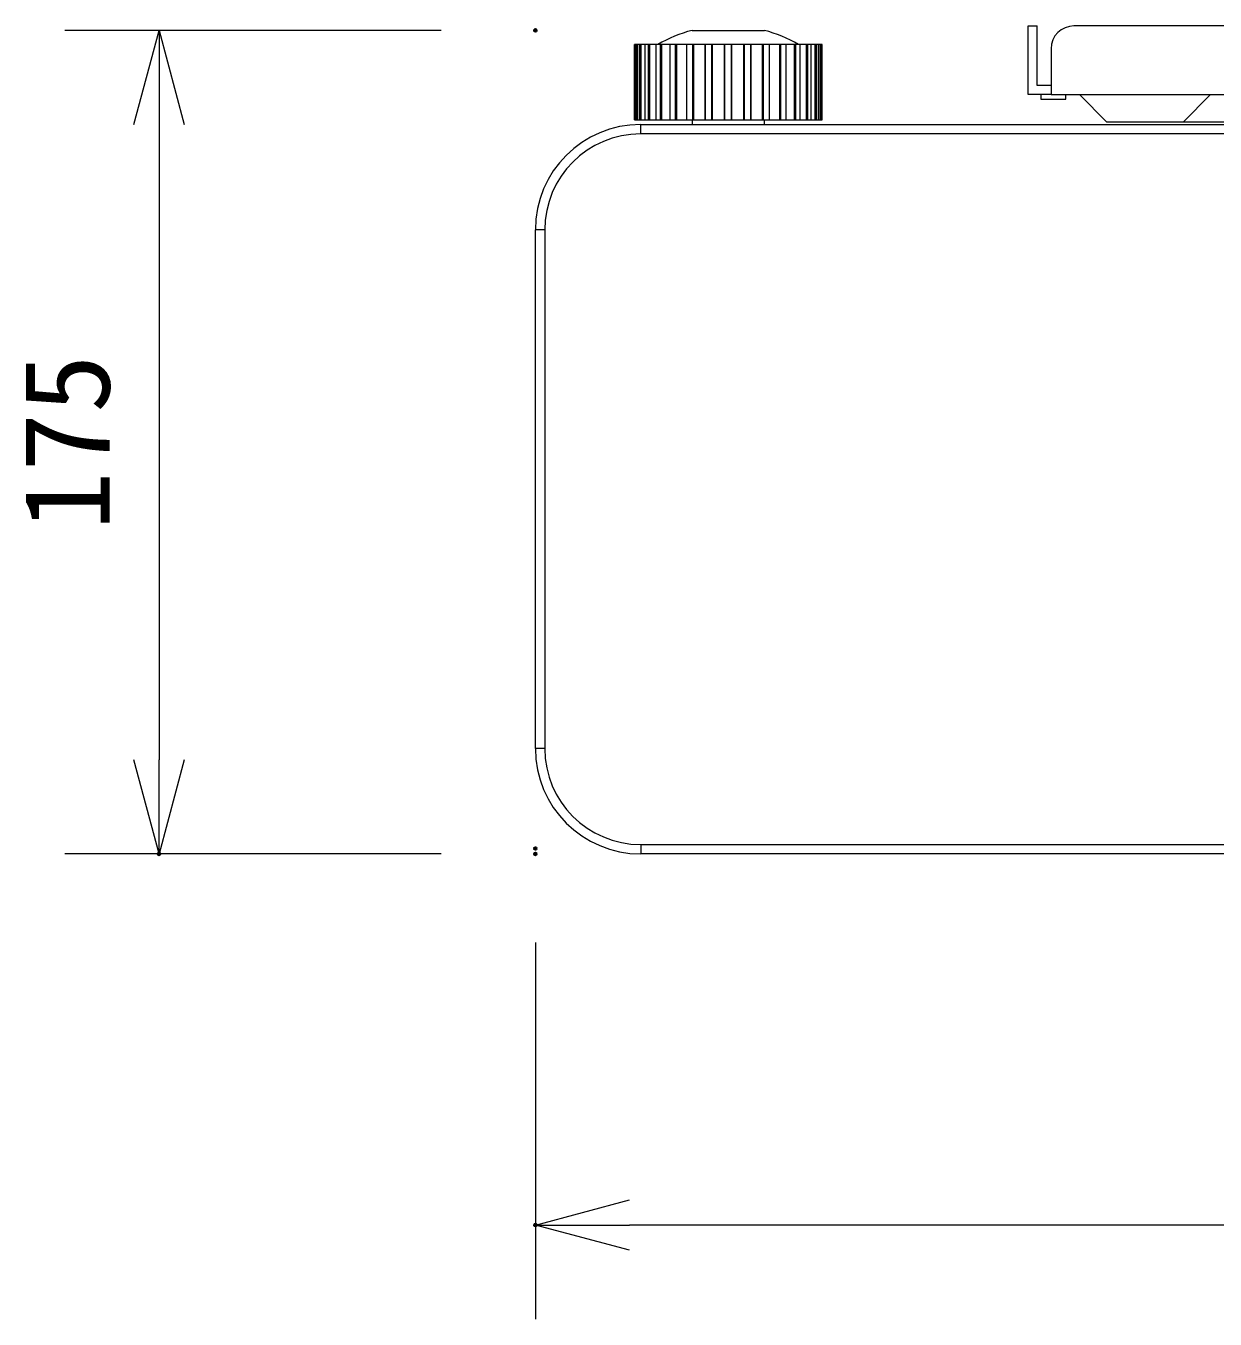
# Model space of a CAD drawing. Units: millimetres, scale not verified. Extents: x -63 to 62, y -57 to 57.
# Drawn here: x -61.35 to -36.07, y -10.38 to 17.1 of the extents above; entities that cross this region are included whole.
import ezdxf
from ezdxf.enums import TextEntityAlignment as Align

# ---------------------------------------------------------------- set-up
doc = ezdxf.new("R2010")
doc.units = ezdxf.units.MM
doc.header["$LTSCALE"] = 0.125
doc.header["$PDMODE"] = 32
doc.header["$PDSIZE"] = 0.0625
for name, color, linetype, lineweight in [('0-0_0', 7, 'Continuous', 18), ('0-4_GAIKEI', 7, 'Continuous', 18), ('0-5_SUNPO', 7, 'Continuous', 18), ('0-7_S1', 1, 'Continuous', 18)]:
    doc.layers.add(name, color=color, linetype=linetype, lineweight=lineweight)
doc.layers.add('0-1_DEFPOINTS', color=7, linetype='Continuous')
doc.styles.add('ＭＳ ゴシック', font='')
doc.styles.get('ＭＳ ゴシック').set_extended_font_data('MS Gothic')

# ---------------------------------------------------------------- blocks, each defined once
blk = doc.blocks.new('_OPEN30')
at = {"layer": '0-0_0'}
blk.add_line((0, 0), (-1, 0), dxfattribs=at)
blk.add_lwpolyline([(-1, 0.26795), (0, 0), (-1, -0.26795)], dxfattribs=at)
blk = doc.blocks.new('D7')
at = {"layer": '0-1_DEFPOINTS'}
for p in [(-55.0714, 2.3785), (-5.2714, 2.3785), (-55.0714, -5.6215)]:
    blk.add_point(p, dxfattribs=at)
at = {"layer": '0-5_SUNPO'}
for p, q in [((-55.0714, 0.3785), (-55.0714, -7.6215)), ((-5.2714, 0.3785), (-5.2714, -7.6215)), ((-7.2714, -5.6215), (-53.0714, -5.6215))]:
    blk.add_line(p, q, dxfattribs=at)
at = {"layer": '0-5_SUNPO', "xscale": 2, "yscale": 2, "rotation": 180}
blk.add_blockref('_OPEN30', (-55.0714, -5.6215), dxfattribs=at)
at = {"layer": '0-5_SUNPO', "xscale": 2, "yscale": 2}
blk.add_blockref('_OPEN30', (-5.2714, -5.6215), dxfattribs=at)
at = {"layer": '0-5_SUNPO', "style": 'ＭＳ ゴシック'}
blk.add_text('498', height=1.833, dxfattribs=at).set_placement((-32.0464, -5.1215), align=Align.BOTTOM_LEFT)
blk = doc.blocks.new('D6')
at = {"layer": '0-1_DEFPOINTS'}
for p in [(-55.0714, 19.7631), (-63.0714, 2.2631), (-55.0714, 2.2631)]:
    blk.add_point(p, dxfattribs=at)
at = {"layer": '0-5_SUNPO'}
for p, q in [((-57.0714, 19.7631), (-65.0714, 19.7631)), ((-63.0714, 17.7631), (-63.0714, 4.2631)), ((-57.0714, 2.2631), (-65.0714, 2.2631))]:
    blk.add_line(p, q, dxfattribs=at)
at = {"layer": '0-5_SUNPO', "xscale": 2, "yscale": 2}
for p, rotation in [((-63.0714, 19.7631), 90), ((-63.0714, 2.2631), 270)]:
    blk.add_blockref('_OPEN30', p, dxfattribs=dict(at, rotation=rotation))
at = {"layer": '0-5_SUNPO', "style": 'ＭＳ ゴシック'}
blk.add_text('175', height=1.833, rotation=90, dxfattribs=at).set_placement((-63.5714, 9.1381), align=Align.BOTTOM_LEFT)

msp = doc.modelspace()

# ---------------------------------------------------------------- linework, layer by layer
at = {"layer": '0-4_GAIKEI'}
for p, q in [((-47.1919, 17.0041), (-45.6557, 17.0041)), ((-48.4043, 16.7041), (-48.4189, 16.7041)), ((-48.4189, 15.1041), (-48.4189, 16.7041)), ((-48.3762, 16.7041), (-48.4043, 16.7041)), ((-48.3463, 16.7041), (-48.3762, 16.7041)), ((-48.3032, 16.7041), (-48.3463, 16.7041)), ((-48.2741, 16.7041), (-48.3032, 16.7041)), ((-48.1897, 16.7041), (-48.2741, 16.7041)), ((-48.1199, 16.7041), (-48.1897, 16.7041)), ((-48.0911, 16.7041), (-48.12, 16.7041)), ((-47.9558, 16.7041), (-48.0911, 16.7041)), ((-47.8625, 16.7041), (-47.9558, 16.7041)), ((-47.8353, 16.7041), (-47.8626, 16.7041)), ((-47.6551, 16.7041), (-47.8353, 16.7041)), ((-47.6551, 16.7041), (-47.655, 16.7041)), ((-47.5422, 16.7041), (-47.655, 16.7041)), ((-47.5178, 16.7041), (-47.5422, 16.7041)), ((-47.3004, 16.7041), (-47.5178, 16.7041)), ((-47.1731, 16.7041), (-47.3004, 16.7041)), ((-47.1525, 16.7041), (-47.1731, 16.7041)), ((-46.9121, 16.7041), (-47.1525, 16.7041)), ((-46.9076, 16.7041), (-46.9121, 16.7041)), ((-46.7712, 16.7041), (-46.9075, 16.7041)), ((-46.7553, 16.7041), (-46.7712, 16.7041)), ((-46.504, 16.7041), (-46.7553, 16.7041)), ((-46.4935, 16.7041), (-46.504, 16.7041)), ((-46.3541, 16.7041), (-46.4935, 16.7041)), ((-46.3436, 16.7041), (-46.3541, 16.7041)), ((-46.0923, 16.7041), (-46.3436, 16.7041)), ((-46.0764, 16.7041), (-46.0923, 16.7041)), ((-45.94, 16.7041), (-46.0764, 16.7041)), ((-45.9355, 16.7041), (-45.94, 16.7041)), ((-45.6951, 16.7041), (-45.9355, 16.7041)), ((-45.6745, 16.7041), (-45.6951, 16.7041)), ((-45.5471, 16.7041), (-45.6745, 16.7041)), ((-45.3298, 16.7041), (-45.5471, 16.7041)), ((-45.3053, 16.7041), (-45.3298, 16.7041)), ((-45.1925, 16.7041), (-45.3053, 16.7041)), ((-45.1926, 16.7041), (-45.1925, 16.7041)), ((-45.0123, 16.7041), (-45.1925, 16.7041)), ((-44.9851, 16.7041), (-45.0123, 16.7041)), ((-44.8918, 16.7041), (-44.985, 16.7041)), ((-44.8918, 16.7041), (-44.8918, 16.7041)), ((-44.7564, 16.7041), (-44.8918, 16.7041)), ((-44.7277, 16.7041), (-44.7564, 16.7041)), ((-44.6579, 16.7041), (-44.7276, 16.7041)), ((-44.658, 16.7041), (-44.6579, 16.7041)), ((-44.5735, 16.7041), (-44.6579, 16.7041)), ((-44.5444, 16.7041), (-44.5735, 16.7041)), ((-44.5013, 16.7041), (-44.5444, 16.7041)), ((-44.4714, 16.7041), (-44.5013, 16.7041)), ((-44.4432, 16.7041), (-44.4714, 16.7041)), ((-44.4287, 16.7041), (-44.4432, 16.7041)), ((-44.4287, 15.1041), (-44.4287, 16.7041)), ((-48.4189, 15.1041), (-48.4043, 15.1041)), ((-48.4043, 15.1041), (-48.3762, 15.1041)), ((-48.3762, 15.1041), (-48.3463, 15.1041)), ((-48.3463, 15.1041), (-48.3032, 15.1041)), ((-48.3032, 15.1041), (-48.2741, 15.1041)), ((-48.2838, 15.0041), (-2.9638, 15.0041)), ((-48.2741, 15.1041), (-48.1897, 15.1041)), ((-48.1897, 15.1041), (-48.1199, 15.1041)), ((-48.12, 15.1041), (-48.0911, 15.1041)), ((-48.0911, 15.1041), (-47.9558, 15.1041)), ((-47.9558, 15.1041), (-47.8625, 15.1041)), ((-47.8626, 15.1041), (-47.8353, 15.1041)), ((-47.8353, 15.1041), (-47.6551, 15.1041)), ((-47.655, 15.1041), (-47.5422, 15.1041)), ((-47.5422, 15.1041), (-47.5178, 15.1041)), ((-47.5178, 15.1041), (-47.3004, 15.1041)), ((-47.3004, 15.1041), (-47.1731, 15.1041)), ((-47.1919, 15.1041), (-47.1919, 15.0041)), ((-47.1731, 15.1041), (-47.1525, 15.1041)), ((-47.1525, 15.1041), (-46.9121, 15.1041)), ((-46.9121, 15.1041), (-46.9076, 15.1041)), ((-46.9075, 15.1041), (-46.7712, 15.1041)), ((-46.7712, 15.1041), (-46.7553, 15.1041)), ((-46.7553, 15.1041), (-46.504, 15.1041)), ((-46.504, 15.1041), (-46.4935, 15.1041)), ((-46.4935, 15.1041), (-46.3541, 15.1041)), ((-46.3541, 15.1041), (-46.3436, 15.1041)), ((-46.3436, 15.1041), (-46.0923, 15.1041)), ((-46.0923, 15.1041), (-46.0764, 15.1041)), ((-46.0764, 15.1041), (-45.94, 15.1041)), ((-45.94, 15.1041), (-45.9355, 15.1041)), ((-45.9355, 15.1041), (-45.6951, 15.1041)), ((-45.6951, 15.1041), (-45.6745, 15.1041)), ((-45.6745, 15.1041), (-45.5471, 15.1041)), ((-45.6557, 15.0041), (-45.6557, 15.1041)), ((-45.5471, 15.1041), (-45.3298, 15.1041)), ((-45.3298, 15.1041), (-45.3053, 15.1041)), ((-45.3053, 15.1041), (-45.1925, 15.1041)), ((-45.1925, 15.1041), (-45.0123, 15.1041)), ((-45.0123, 15.1041), (-44.9851, 15.1041)), ((-44.985, 15.1041), (-44.8918, 15.1041)), ((-44.8918, 15.1041), (-44.7564, 15.1041)), ((-44.7564, 15.1041), (-44.7277, 15.1041)), ((-44.7276, 15.1041), (-44.6579, 15.1041)), ((-44.6579, 15.1041), (-44.5735, 15.1041)), ((-44.5735, 15.1041), (-44.5444, 15.1041)), ((-44.5444, 15.1041), (-44.5013, 15.1041)), ((-44.5013, 15.1041), (-44.4714, 15.1041)), ((-44.4714, 15.1041), (-44.4432, 15.1041)), ((-44.4432, 15.1041), (-44.4287, 15.1041)), ((-50.4771, 13.2041), (-50.4802, 13.2041)), ((-50.5238, 1.7441), (-50.5238, 12.7641))]:
    msp.add_line(p, q, dxfattribs=at)
at = {"layer": '0-4_GAIKEI', "color": 1}
for p, q in [((-48.4043, 15.1041), (-48.4043, 16.7041)), ((-48.3762, 15.1041), (-48.3762, 16.7041)), ((-48.3463, 15.1041), (-48.3463, 16.7041)), ((-48.3032, 15.1041), (-48.3032, 16.7041)), ((-48.2741, 15.1041), (-48.2741, 16.7041)), ((-48.1897, 15.1041), (-48.1897, 16.7041)), ((-48.1199, 15.1041), (-48.1199, 16.7041)), ((-48.0911, 15.1041), (-48.0911, 16.7041)), ((-47.9558, 15.1041), (-47.9558, 16.7041)), ((-47.8625, 15.1041), (-47.8625, 16.7041)), ((-47.8353, 15.1041), (-47.8353, 16.7041)), ((-47.6551, 15.1041), (-47.6551, 16.7041)), ((-47.5422, 15.1041), (-47.5422, 16.7041)), ((-47.5178, 15.1041), (-47.5178, 16.7041)), ((-47.3004, 15.1041), (-47.3004, 16.7041)), ((-47.1731, 15.1041), (-47.1731, 16.7041)), ((-47.1525, 15.1041), (-47.1525, 16.7041)), ((-46.9121, 15.1041), (-46.9121, 16.7041)), ((-46.9076, 15.1041), (-46.9076, 16.7041)), ((-46.7712, 15.1041), (-46.7712, 16.7041)), ((-46.7553, 15.1041), (-46.7553, 16.7041)), ((-46.504, 15.1041), (-46.504, 16.7041)), ((-46.4935, 15.1041), (-46.4935, 16.7041)), ((-46.3541, 15.1041), (-46.3541, 16.7041)), ((-46.3436, 15.1041), (-46.3436, 16.7041)), ((-46.0923, 15.1041), (-46.0923, 16.7041)), ((-46.0764, 15.1041), (-46.0764, 16.7041)), ((-45.94, 15.1041), (-45.94, 16.7041)), ((-45.9355, 15.1041), (-45.9355, 16.7041)), ((-45.6951, 15.1041), (-45.6951, 16.7041)), ((-45.6745, 15.1041), (-45.6745, 16.7041)), ((-45.5471, 15.1041), (-45.5471, 16.7041)), ((-45.3298, 15.1041), (-45.3298, 16.7041)), ((-45.3053, 15.1041), (-45.3053, 16.7041)), ((-45.1925, 15.1041), (-45.1925, 16.7041)), ((-45.0123, 15.1041), (-45.0123, 16.7041)), ((-44.9851, 15.1041), (-44.9851, 16.7041)), ((-44.8918, 15.1041), (-44.8918, 16.7041)), ((-44.7564, 15.1041), (-44.7564, 16.7041)), ((-44.7277, 15.1041), (-44.7277, 16.7041)), ((-44.6579, 15.1041), (-44.6579, 16.7041)), ((-44.5735, 15.1041), (-44.5735, 16.7041)), ((-44.5444, 15.1041), (-44.5444, 16.7041)), ((-44.5013, 15.1041), (-44.5013, 16.7041)), ((-44.4714, 15.1041), (-44.4714, 16.7041)), ((-44.4432, 15.1041), (-44.4432, 16.7041)), ((-48.2838, 14.8041), (-48.2838, 15.0041)), ((-2.9638, 14.8041), (-48.2838, 14.8041)), ((-50.3238, 12.7641), (-50.5238, 12.7641)), ((-50.3238, 12.7641), (-50.3238, 1.7441)), ((-50.3238, 1.7441), (-50.5238, 1.7441)), ((-48.2838, -0.2959), (-48.2838, -0.4959)), ((-48.2838, -0.2959), (-14.8731, -0.2959))]:
    msp.add_line(p, q, dxfattribs=at)
at = {"layer": '0-4_GAIKEI'}
msp.add_lwpolyline([(-14.8627, -0.4959), (-14.8836, -0.4959), (-48.2838, -0.4959)], dxfattribs=at)
for centre, radius, start, end in [((-46.4238, 14.1041), 3, 104.83512, 119.92645), ((-46.4238, 14.1041), 3, 60.0735, 75.16483), ((-48.2838, 12.7641), 2.24, 90, 179.99998), ((-48.2838, 1.7441), 2.24, 180, 269.99998)]:
    msp.add_arc(centre, radius, start, end, dxfattribs=at)
at = {"layer": '0-4_GAIKEI', "color": 1}
for centre, start, end in [((-48.2838, 12.7641), 90, 179.99998), ((-48.2838, 1.7441), 180, 269.99998)]:
    msp.add_arc(centre, 2.04, start, end, dxfattribs=at)
at = {"layer": '0-7_S1'}
for p, q in [((-40.0474, 16.6125), (-40.0474, 17.0995)), ((-40.0474, 17.0995), (-39.8526, 17.0995)), ((-39.8526, 16.6125), (-39.8526, 17.0995)), ((-35.3727, 17.0995), (-39.0735, 17.0995)), ((-40.0474, 15.6386), (-40.0474, 16.6125)), ((-39.8526, 15.8334), (-39.8526, 16.6125)), ((-39.5604, 16.6125), (-39.5604, 15.6386)), ((-39.5604, 15.8334), (-39.8526, 15.8334)), ((-39.5604, 15.6386), (-40.0474, 15.6386)), ((-39.7796, 15.6386), (-39.7796, 15.5412)), ((-39.7796, 15.5412), (-39.2439, 15.5412)), ((-39.5604, 15.6386), (-11.7071, 15.6386)), ((-39.2439, 15.5412), (-39.2439, 15.6386)), ((-38.9594, 15.6386), (-38.375, 15.0543)), ((-36.7528, 15.0543), (-36.1685, 15.6386)), ((-37.564, 15.0543), (-38.3751, 15.0543)), ((-36.7529, 15.0543), (-37.564, 15.0543)), ((-36.2979, 15.0543), (-36.7529, 15.0543)), ((-35.4868, 15.0543), (-36.2979, 15.0543))]:
    msp.add_line(p, q, dxfattribs=at)
msp.add_arc((-39.0735, 16.6125), 0.4869, 89.99998, 179.99996, dxfattribs=at)

# ---------------------------------------------------------------- block references
at = {"layer": '0-5_SUNPO'}
for name in ['D6', 'D7']:
    msp.add_blockref(name, (4.5476, -2.759), dxfattribs=at)

doc.saveas('drawing.dxf')
